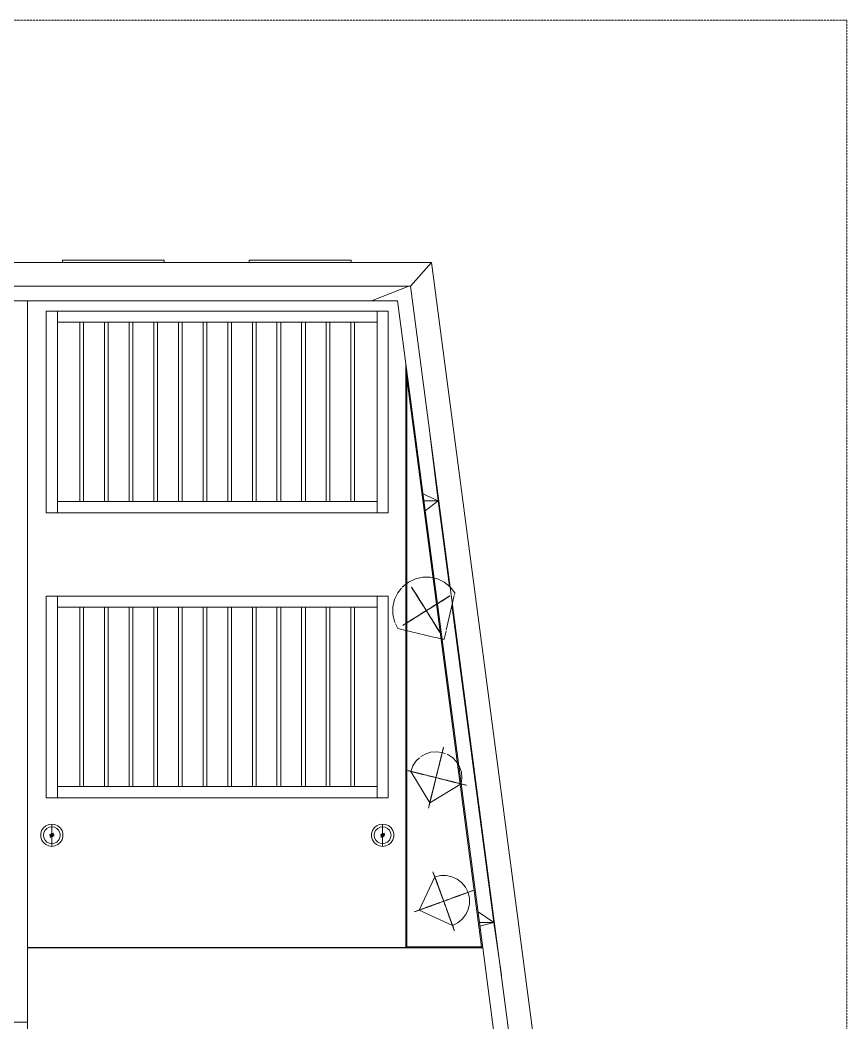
# Model space of a CAD drawing. Header units: inches. Extents: x -578 to 1873, y 397 to 1812.
# Drawn here: x 1431 to 1873, y 1276 to 1812 of the extents above; entities that cross this region are included whole.
import ezdxf

# ---------------------------------------------------------------- set-up
doc = ezdxf.new("R2010")
doc.units = ezdxf.units.IN
doc.header["$MEASUREMENT"] = 0
doc.linetypes.add('IMPORT-Dash 1_16_', pattern=[0.125, 0.0625, -0.0625])
for name, color, linetype, lineweight in [('A-FLOR', 192, 'Continuous', 13), ('A-GENM', 13, 'Continuous', 9), ('A-ROOF', 132, 'Continuous', 13), ('A-WALL', 113, 'Continuous', 13), ('E-LITE-EQPM', 33, 'Continuous', 9), ('G-ANNO-SYMB', 111, 'IMPORT-Dash 1_16_', 20), ('I-FURN', 30, 'Continuous', 9), ('L-PLNT', 71, 'Continuous', 9)]:
    doc.layers.add(name, color=color, linetype=linetype, lineweight=lineweight)

# ---------------------------------------------------------------- blocks, each defined once
blk = doc.blocks.new('3D Cad File Example_dwg_Pergola Modern - Pergola-1094976-_3D_-2974-Level 1')
at = {"layer": 'I-FURN'}
for p, q in [((-91.5, 54), (-85.5, 54)), ((-91.5, 54), (-91.5, -54)), ((85.5, 54), (-85.5, 54)), ((-85.5, 54), (-85.5, -54)), ((-85.5, 54), (-85.5, 48)), ((91.5, 54), (85.5, 54)), ((85.5, 54), (85.5, -54)), ((85.5, 54), (85.5, 48)), ((91.5, 54), (91.5, -54)), ((85.5, 48), (-85.5, 48)), ((-73.5, 48), (-71.5, 48)), ((-73.5, 48), (-73.5, -48)), ((-71.5, 48), (-71.5, -48)), ((-60.32, 48), (-58.32, 48)), ((-60.32, 48), (-60.32, -48)), ((-58.32, 48), (-58.32, -48)), ((-47.14, 48), (-45.14, 48)), ((-47.14, 48), (-47.14, -48)), ((-45.14, 48), (-45.14, -48)), ((-33.95, 48), (-31.95, 48)), ((-33.95, 48), (-33.95, -48)), ((-31.95, 48), (-31.95, -48)), ((-20.77, 48), (-18.77, 48)), ((-20.77, 48), (-20.77, -48)), ((-18.77, 48), (-18.77, -48)), ((-7.59, 48), (-5.59, 48)), ((-7.59, 48), (-7.59, -48)), ((-5.59, 48), (-5.59, -48)), ((5.59, 48), (7.59, 48)), ((5.59, 48), (5.59, -48)), ((7.59, 48), (7.59, -48)), ((18.77, 48), (20.77, 48)), ((18.77, 48), (18.77, -48)), ((20.77, 48), (20.77, -48)), ((31.95, 48), (33.95, 48)), ((31.95, 48), (31.95, -48)), ((33.95, 48), (33.95, -48)), ((45.14, 48), (47.14, 48)), ((45.14, 48), (45.14, -48)), ((47.14, 48), (47.14, -48)), ((60.32, 48), (58.32, 48)), ((58.32, 48), (58.32, -48)), ((60.32, 48), (60.32, -48)), ((73.5, 48), (71.5, 48)), ((71.5, 48), (71.5, -48)), ((73.5, 48), (73.5, -48)), ((-85.5, -54), (-85.5, -48)), ((85.5, -48), (-85.5, -48)), ((-73.5, -48), (-71.5, -48)), ((-60.32, -48), (-58.32, -48)), ((-47.14, -48), (-45.14, -48)), ((-33.95, -48), (-31.95, -48)), ((-20.77, -48), (-18.77, -48)), ((-7.59, -48), (-5.59, -48)), ((5.59, -48), (7.59, -48)), ((18.77, -48), (20.77, -48)), ((31.95, -48), (33.95, -48)), ((45.14, -48), (47.14, -48)), ((58.32, -48), (60.32, -48)), ((71.5, -48), (73.5, -48)), ((85.5, -54), (85.5, -48)), ((-91.5, -54), (-85.5, -54)), ((85.5, -54), (-85.5, -54)), ((91.5, -54), (85.5, -54))]:
    blk.add_line(p, q, dxfattribs=at)
blk = doc.blocks.new('3D Cad File Example_dwg_Trim-Window-Exterior-Flat - Picture Frame-2203952-_3D_-3527-Level 1')
at = {"layer": 'A-GENM'}
for p, q in [((-721.75, 514.25), (-776.25, 514.25)), ((-776.25, 514.25), (-776.25, 513)), ((-721.75, 514.25), (-721.75, 513))]:
    blk.add_line(p, q, dxfattribs=at)
blk = doc.blocks.new('3D Cad File Example_dwg_RPC Shrub - Lupin 3_-10_-1394599-_3D_-2993-Level 1')
at = {"layer": 'L-PLNT'}
for p, q in [((0, 16.02), (0, 16.76)), ((0, 16.76), (0, 8.9)), ((0, 13.86), (-13.86, 0)), ((0, 7.27), (0, 16.02)), ((0, 14.98), (0, 15.42)), ((0, 15.42), (0, 15.14)), ((0, 15.14), (0, 10.95)), ((0, 14.98), (0, 9.94)), ((0, 14.09), (0, 14.83)), ((0, 14.83), (0, 8.16)), ((0, 9.19), (0, 14.09)), ((13.86, 0), (0, 13.86)), ((0, 8.14), (0, 10.95)), ((0, 9.87), (0, 10.08)), ((0, 10.08), (0, 8.9)), ((0, 8.16), (0, 9.94)), ((0, 9.52), (0, 9.9)), ((0, 9.9), (0, -10.1)), ((0, 9.87), (0, 9.48)), ((0, 7.12), (0, 9.64)), ((0, 9.59), (0, 9.64)), ((0, 9.59), (0, 9.51)), ((0, 9.52), (0, 9.19)), ((0, 9.51), (0, 9.39)), ((0, 9.48), (0, 6.82)), ((0, 9.39), (0, 9.26)), ((0, 9.26), (0, 9.12)), ((0, 9.19), (0, 8.88)), ((0, 8.9), (0, 9.19)), ((0, 8.34), (0, 9.14)), ((0, 9.14), (0, 7.56)), ((0, 9.12), (0, 9)), ((0, 8.9), (0, 9)), ((0, 8.88), (0, 8.58)), ((0, 8.58), (0, 8.27)), ((0, 7.8), (0, 8.34)), ((0, 6.82), (0, 8.3)), ((0, 8.2), (0, 8.3)), ((0, 8.27), (0, 7.94)), ((0, 8.2), (0, 8.08)), ((0, 7.56), (0, 8.14)), ((0, 8.08), (0, 7.95)), ((0, 7.95), (0, 7.81)), ((0, 7.94), (0, 7.56)), ((0, 7.81), (0, 7.7)), ((0, 7.48), (0, 7.8)), ((0, 7.61), (0, 7.7)), ((0, 7.56), (0, 7.61)), ((0, 7.41), (0, 7.56)), ((0, 7.43), (0, 7.56)), ((0, 7.48), (0, 7.41)), ((0, 7.43), (0, 7.32)), ((0, 6.38), (0, 7.42)), ((0, 7.41), (0, 7.42)), ((0, 6.82), (0, 7.41)), ((0, 7.32), (0, 7.24)), ((0, 7.27), (0, 7.12)), ((0, 7.24), (0, 7.17)), ((0, 7.17), (0, 7.11)), ((0, 7.11), (0, 7.05)), ((0, 7.05), (0, 6.97)), ((0, 6.97), (0, 6.38)), ((0, 6.82), (0, 5.93)), ((0, 3.56), (0, 5.93)), ((-13.86, 0), (-13.49, -3.17)), ((0, 5.19), (0, 5.34)), ((0, 4.3), (0, 5.34)), ((0, 5.19), (0, 4.3)), ((0, 4.3), (0, 3.56)), ((0, 4.3), (0, 3.71)), ((0, 3.11), (0, 3.71)), ((0, 2.04), (0, 3.39)), ((0, 3.39), (0, 3.2)), ((0, 3.2), (0, 2.37)), ((0, 2.22), (0, 3.11)), ((0, 2.37), (0, 2.22)), ((0, 2.04), (0, 2.22)), ((0, 2.22), (0, 0.84)), ((0, 1.04), (0, 1.48)), ((0, 1.48), (0, 0.12)), ((0, 1.04), (0, -1.33)), ((0, 0.84), (0, 0.21)), ((0, 0.12), (0, 0.21)), ((13.86, 0), (13.49, -3.17)), ((-16, 0), (-16.76, 0)), ((-16.76, 0), (-16.61, 0)), ((-8.9, 0), (-16.61, 0)), ((-16.45, 0), (-16.46, 0)), ((-16.46, 0), (-14.6, 0)), ((-16.45, 0), (-14.43, 0)), ((-16, 0), (-13.82, 0)), ((-14.6, 0), (-10.56, 0)), ((-8.01, 0), (-14.43, 0)), ((-10.38, 0), (-13.94, 0)), ((-13.94, 0), (-13.74, 0)), ((-13.74, 0), (-13.82, 0)), ((-13.79, 0), (-13.05, 0)), ((-13.79, 0), (-8.45, 0)), ((-13.49, -3.17), (-12.45, -6.09)), ((-13.05, 0), (-7.12, 0)), ((-8.75, 0), (-11.27, 0)), ((-11.27, 0), (-10.38, 0)), ((-7.86, 0), (-10.56, 0)), ((9.9, 0), (-10.1, 0)), ((-10.1, 0), (-8.33, 0)), ((-7.86, 0), (-9.79, 0)), ((-9.79, 0), (-9.7, 0)), ((-9.7, 0), (-9.54, 0)), ((-9.54, 0), (-9.33, 0)), ((-9.33, 0), (-9.09, 0)), ((-8.9, 0), (-9.19, 0)), ((-9.19, 0), (-8.01, 0)), ((-9.09, 0), (-8.85, 0)), ((-8.85, 0), (-8.63, 0)), ((-8.75, 0), (-8.36, 0)), ((-8.45, 0), (-8.63, 0)), ((-8.33, 0), (-8.36, 0)), ((-8.11, 0), (-8.16, 0)), ((-8.16, 0), (-5.91, 0)), ((-8.02, 0), (-8.11, 0)), ((-7.64, 0), (-8.02, 0)), ((-7.52, 0), (-7.64, 0)), ((-7.52, 0), (-7.41, 0)), ((-7.41, 0), (-4.6, 0)), ((-7.12, 0), (-6.97, 0)), ((-6.97, 0), (-6.11, 0)), ((-5.91, 0), (-6.11, 0)), ((-4.3, 0), (-5.04, 0)), ((-4.6, 0), (-5.04, 0)), ((-2.67, 0), (-4.3, 0)), ((-2.65, 0), (-3.78, 0)), ((-3.78, 0), (-3.74, 0)), ((-3.74, 0), (-3.14, 0)), ((-2.08, 0), (-3.14, 0)), ((-2.67, 0), (-2.37, 0)), ((-1.78, 0), (-2.65, 0)), ((-1.48, 0), (-2.37, 0)), ((-2.08, 0), (-1.78, 0)), ((-1.33, 0), (-1.48, 0)), ((1.04, 0), (-1.33, 0)), ((0, -1.33), (0, -1.48)), ((0, -1.48), (0, -2.37)), ((0, -2.08), (0, -1.78)), ((0, -1.78), (0, -2.65)), ((0, -2.08), (0, -3.14)), ((0, -2.67), (0, -2.37)), ((0, -2.65), (0, -3.78)), ((0, -2.67), (0, -4.3)), ((0, -3.74), (0, -3.14)), ((0, -3.78), (0, -3.74)), ((0, -4.3), (0, -5.04)), ((0, -7.41), (0, -4.6)), ((0, -4.6), (0, -5.04)), ((1.48, 0), (0.12, 0)), ((0.12, 0), (0.21, 0)), ((0.84, 0), (0.21, 0)), ((2.22, 0), (0.84, 0)), ((1.04, 0), (1.48, 0)), ((2.04, 0), (2.22, 0)), ((2.04, 0), (3.39, 0)), ((2.22, 0), (3.11, 0)), ((2.37, 0), (2.22, 0)), ((3.2, 0), (2.37, 0)), ((3.11, 0), (3.71, 0)), ((3.39, 0), (3.2, 0)), ((4.3, 0), (3.56, 0)), ((3.56, 0), (5.93, 0)), ((4.3, 0), (3.71, 0)), ((5.19, 0), (4.3, 0)), ((4.3, 0), (5.34, 0)), ((5.19, 0), (5.34, 0)), ((6.82, 0), (5.93, 0)), ((6.97, 0), (6.38, 0)), ((6.38, 0), (7.42, 0)), ((6.82, 0), (7.41, 0)), ((9.48, 0), (6.82, 0)), ((6.82, 0), (8.3, 0)), ((7.05, 0), (6.97, 0)), ((7.11, 0), (7.05, 0)), ((7.17, 0), (7.11, 0)), ((7.27, 0), (7.12, 0)), ((7.12, 0), (9.64, 0)), ((7.24, 0), (7.17, 0)), ((7.32, 0), (7.24, 0)), ((7.27, 0), (16.02, 0)), ((7.43, 0), (7.32, 0)), ((7.48, 0), (7.41, 0)), ((7.41, 0), (7.56, 0)), ((7.41, 0), (7.42, 0)), ((7.43, 0), (7.56, 0)), ((7.48, 0), (7.8, 0)), ((7.94, 0), (7.56, 0)), ((7.56, 0), (8.14, 0)), ((9.14, 0), (7.56, 0)), ((7.56, 0), (7.61, 0)), ((7.61, 0), (7.7, 0)), ((7.81, 0), (7.7, 0)), ((7.8, 0), (8.34, 0)), ((7.95, 0), (7.81, 0)), ((8.27, 0), (7.94, 0)), ((8.08, 0), (7.95, 0)), ((8.2, 0), (8.08, 0)), ((8.14, 0), (10.95, 0)), ((14.83, 0), (8.16, 0)), ((8.16, 0), (9.94, 0)), ((8.2, 0), (8.3, 0)), ((8.58, 0), (8.27, 0)), ((8.34, 0), (9.14, 0)), ((8.88, 0), (8.58, 0)), ((9.19, 0), (8.88, 0)), ((10.08, 0), (8.9, 0)), ((8.9, 0), (9, 0)), ((16.76, 0), (8.9, 0)), ((8.9, 0), (9.19, 0)), ((9.12, 0), (9, 0)), ((9.26, 0), (9.12, 0)), ((9.52, 0), (9.19, 0)), ((9.19, 0), (14.09, 0)), ((9.39, 0), (9.26, 0)), ((9.51, 0), (9.39, 0)), ((9.87, 0), (9.48, 0)), ((9.59, 0), (9.51, 0)), ((9.52, 0), (9.9, 0)), ((9.59, 0), (9.64, 0)), ((9.87, 0), (10.08, 0)), ((14.98, 0), (9.94, 0)), ((15.14, 0), (10.95, 0)), ((13.49, -3.17), (12.45, -6.09)), ((14.09, 0), (14.83, 0)), ((14.98, 0), (15.42, 0)), ((15.42, 0), (15.14, 0)), ((16.02, 0), (16.76, 0)), ((-12.45, -6.09), (-10.81, -8.66)), ((-10.81, -8.66), (-8.66, -10.81)), ((0, -8.16), (0, -5.91)), ((0, -5.91), (0, -6.11)), ((0, -6.97), (0, -6.11)), ((0, -7.12), (0, -6.97)), ((0, -13.05), (0, -7.12)), ((0, -7.52), (0, -7.41)), ((0, -7.52), (0, -7.64)), ((0, -7.64), (0, -8.02)), ((0, -7.86), (0, -9.79)), ((0, -7.86), (0, -10.56)), ((0, -9.19), (0, -8.01)), ((0, -8.01), (0, -14.43)), ((0, -8.02), (0, -8.11)), ((0, -8.11), (0, -8.16)), ((0, -10.1), (0, -8.33)), ((0, -8.33), (0, -8.36)), ((0, -8.75), (0, -8.36)), ((0, -13.79), (0, -8.45)), ((0, -8.45), (0, -8.63)), ((0, -8.85), (0, -8.63)), ((0, -8.75), (0, -11.27)), ((0, -9.09), (0, -8.85)), ((0, -8.9), (0, -9.19)), ((0, -8.9), (0, -16.61)), ((0, -9.33), (0, -9.09)), ((0, -9.54), (0, -9.33)), ((0, -9.7), (0, -9.54)), ((0, -9.79), (0, -9.7)), ((0, -11.27), (0, -10.38)), ((0, -10.38), (0, -13.94)), ((0, -14.6), (0, -10.56)), ((10.81, -8.66), (8.66, -10.81)), ((12.45, -6.09), (10.81, -8.66)), ((-8.66, -10.81), (-6.09, -12.45)), ((-6.09, -12.45), (-3.17, -13.49)), ((-3.17, -13.49), (0, -13.86)), ((0, -13.79), (0, -13.05)), ((0, -13.86), (3.17, -13.49)), ((0, -13.94), (0, -13.74)), ((0, -13.74), (0, -13.82)), ((0, -16), (0, -13.82)), ((0, -16.45), (0, -14.43)), ((0, -16.46), (0, -14.6)), ((0, -16), (0, -16.76)), ((3.17, -13.49), (6.09, -12.45)), ((8.66, -10.81), (6.09, -12.45)), ((0, -16.45), (0, -16.46)), ((0, -16.76), (0, -16.61))]:
    blk.add_line(p, q, dxfattribs=at)
blk = doc.blocks.new('3D Cad File Example_dwg_RPC Shrub - Lupin 3_-10_-1394599-_3D_-V97-Level 1')
at = {"layer": 'L-PLNT'}
for p, q in [((0, 16.02), (0, 16.76)), ((0, 16.76), (0, 8.9)), ((0, 13.86), (-13.86, 0)), ((0, 7.27), (0, 16.02)), ((0, 14.98), (0, 15.42)), ((0, 15.42), (0, 15.14)), ((0, 15.14), (0, 10.95)), ((0, 14.98), (0, 9.94)), ((0, 14.09), (0, 14.83)), ((0, 14.83), (0, 8.16)), ((0, 9.19), (0, 14.09)), ((13.86, 0), (0, 13.86)), ((0, 8.14), (0, 10.95)), ((0, 9.87), (0, 10.08)), ((0, 10.08), (0, 8.9)), ((0, 8.16), (0, 9.94)), ((0, 9.52), (0, 9.9)), ((0, 9.9), (0, -10.1)), ((0, 9.87), (0, 9.48)), ((0, 7.12), (0, 9.64)), ((0, 9.59), (0, 9.64)), ((0, 9.59), (0, 9.51)), ((0, 9.52), (0, 9.19)), ((0, 9.51), (0, 9.39)), ((0, 9.48), (0, 6.82)), ((0, 9.39), (0, 9.26)), ((0, 9.26), (0, 9.12)), ((0, 9.19), (0, 8.88)), ((0, 8.9), (0, 9.19)), ((0, 8.34), (0, 9.14)), ((0, 9.14), (0, 7.56)), ((0, 9.12), (0, 9)), ((0, 8.9), (0, 9)), ((0, 8.88), (0, 8.58)), ((0, 8.58), (0, 8.27)), ((0, 7.8), (0, 8.34)), ((0, 6.82), (0, 8.3)), ((0, 8.2), (0, 8.3)), ((0, 8.27), (0, 7.94)), ((0, 8.2), (0, 8.08)), ((0, 7.56), (0, 8.14)), ((0, 8.08), (0, 7.95)), ((0, 7.95), (0, 7.81)), ((0, 7.94), (0, 7.56)), ((0, 7.81), (0, 7.7)), ((0, 7.48), (0, 7.8)), ((0, 7.61), (0, 7.7)), ((0, 7.56), (0, 7.61)), ((0, 7.41), (0, 7.56)), ((0, 7.43), (0, 7.56)), ((0, 7.48), (0, 7.41)), ((0, 7.43), (0, 7.32)), ((0, 6.38), (0, 7.42)), ((0, 7.41), (0, 7.42)), ((0, 6.82), (0, 7.41)), ((0, 7.32), (0, 7.24)), ((0, 7.27), (0, 7.12)), ((0, 7.24), (0, 7.17)), ((0, 7.17), (0, 7.11)), ((0, 7.11), (0, 7.05)), ((0, 7.05), (0, 6.97)), ((0, 6.97), (0, 6.38)), ((0, 6.82), (0, 5.93)), ((0, 3.56), (0, 5.93)), ((-13.86, 0), (-13.49, -3.17)), ((0, 5.19), (0, 5.34)), ((0, 4.3), (0, 5.34)), ((0, 5.19), (0, 4.3)), ((0, 4.3), (0, 3.56)), ((0, 4.3), (0, 3.71)), ((0, 3.11), (0, 3.71)), ((0, 2.04), (0, 3.39)), ((0, 3.39), (0, 3.2)), ((0, 3.2), (0, 2.37)), ((0, 2.22), (0, 3.11)), ((0, 2.37), (0, 2.22)), ((0, 2.04), (0, 2.22)), ((0, 2.22), (0, 0.84)), ((0, 1.04), (0, 1.48)), ((0, 1.48), (0, 0.12)), ((0, 1.04), (0, -1.33)), ((0, 0.84), (0, 0.21)), ((0, 0.12), (0, 0.21)), ((13.86, 0), (13.49, -3.17)), ((-16, 0), (-16.76, 0)), ((-16.76, 0), (-16.61, 0)), ((-8.9, 0), (-16.61, 0)), ((-16.45, 0), (-16.46, 0)), ((-16.46, 0), (-14.6, 0)), ((-16.45, 0), (-14.43, 0)), ((-16, 0), (-13.82, 0)), ((-14.6, 0), (-10.56, 0)), ((-8.01, 0), (-14.43, 0)), ((-10.38, 0), (-13.94, 0)), ((-13.94, 0), (-13.74, 0)), ((-13.74, 0), (-13.82, 0)), ((-13.79, 0), (-13.05, 0)), ((-13.79, 0), (-8.45, 0)), ((-13.49, -3.17), (-12.45, -6.09)), ((-13.05, 0), (-7.12, 0)), ((-8.75, 0), (-11.27, 0)), ((-11.27, 0), (-10.38, 0)), ((-7.86, 0), (-10.56, 0)), ((9.9, 0), (-10.1, 0)), ((-10.1, 0), (-8.33, 0)), ((-7.86, 0), (-9.79, 0)), ((-9.79, 0), (-9.7, 0)), ((-9.7, 0), (-9.54, 0)), ((-9.54, 0), (-9.33, 0)), ((-9.33, 0), (-9.09, 0)), ((-8.9, 0), (-9.19, 0)), ((-9.19, 0), (-8.01, 0)), ((-9.09, 0), (-8.85, 0)), ((-8.85, 0), (-8.63, 0)), ((-8.75, 0), (-8.36, 0)), ((-8.45, 0), (-8.63, 0)), ((-8.33, 0), (-8.36, 0)), ((-8.11, 0), (-8.16, 0)), ((-8.16, 0), (-5.91, 0)), ((-8.02, 0), (-8.11, 0)), ((-7.64, 0), (-8.02, 0)), ((-7.52, 0), (-7.64, 0)), ((-7.52, 0), (-7.41, 0)), ((-7.41, 0), (-4.6, 0)), ((-7.12, 0), (-6.97, 0)), ((-6.97, 0), (-6.11, 0)), ((-5.91, 0), (-6.11, 0)), ((-4.3, 0), (-5.04, 0)), ((-4.6, 0), (-5.04, 0)), ((-2.67, 0), (-4.3, 0)), ((-2.65, 0), (-3.78, 0)), ((-3.78, 0), (-3.74, 0)), ((-3.74, 0), (-3.14, 0)), ((-2.08, 0), (-3.14, 0)), ((-2.67, 0), (-2.37, 0)), ((-1.78, 0), (-2.65, 0)), ((-1.48, 0), (-2.37, 0)), ((-2.08, 0), (-1.78, 0)), ((-1.33, 0), (-1.48, 0)), ((1.04, 0), (-1.33, 0)), ((0, -1.33), (0, -1.48)), ((0, -1.48), (0, -2.37)), ((0, -2.08), (0, -1.78)), ((0, -1.78), (0, -2.65)), ((0, -2.08), (0, -3.14)), ((0, -2.67), (0, -2.37)), ((0, -2.65), (0, -3.78)), ((0, -2.67), (0, -4.3)), ((0, -3.74), (0, -3.14)), ((0, -3.78), (0, -3.74)), ((0, -4.3), (0, -5.04)), ((0, -7.41), (0, -4.6)), ((0, -4.6), (0, -5.04)), ((1.48, 0), (0.12, 0)), ((0.12, 0), (0.21, 0)), ((0.84, 0), (0.21, 0)), ((2.22, 0), (0.84, 0)), ((1.04, 0), (1.48, 0)), ((2.04, 0), (2.22, 0)), ((2.04, 0), (3.39, 0)), ((2.22, 0), (3.11, 0)), ((2.37, 0), (2.22, 0)), ((3.2, 0), (2.37, 0)), ((3.11, 0), (3.71, 0)), ((3.39, 0), (3.2, 0)), ((4.3, 0), (3.56, 0)), ((3.56, 0), (5.93, 0)), ((4.3, 0), (3.71, 0)), ((5.19, 0), (4.3, 0)), ((4.3, 0), (5.34, 0)), ((5.19, 0), (5.34, 0)), ((6.82, 0), (5.93, 0)), ((6.97, 0), (6.38, 0)), ((6.38, 0), (7.42, 0)), ((6.82, 0), (7.41, 0)), ((9.48, 0), (6.82, 0)), ((6.82, 0), (8.3, 0)), ((7.05, 0), (6.97, 0)), ((7.11, 0), (7.05, 0)), ((7.17, 0), (7.11, 0)), ((7.27, 0), (7.12, 0)), ((7.12, 0), (9.64, 0)), ((7.24, 0), (7.17, 0)), ((7.32, 0), (7.24, 0)), ((7.27, 0), (16.02, 0)), ((7.43, 0), (7.32, 0)), ((7.48, 0), (7.41, 0)), ((7.41, 0), (7.56, 0)), ((7.41, 0), (7.42, 0)), ((7.43, 0), (7.56, 0)), ((7.48, 0), (7.8, 0)), ((7.94, 0), (7.56, 0)), ((7.56, 0), (8.14, 0)), ((9.14, 0), (7.56, 0)), ((7.56, 0), (7.61, 0)), ((7.61, 0), (7.7, 0)), ((7.81, 0), (7.7, 0)), ((7.8, 0), (8.34, 0)), ((7.95, 0), (7.81, 0)), ((8.27, 0), (7.94, 0)), ((8.08, 0), (7.95, 0)), ((8.2, 0), (8.08, 0)), ((8.14, 0), (10.95, 0)), ((14.83, 0), (8.16, 0)), ((8.16, 0), (9.94, 0)), ((8.2, 0), (8.3, 0)), ((8.58, 0), (8.27, 0)), ((8.34, 0), (9.14, 0)), ((8.88, 0), (8.58, 0)), ((9.19, 0), (8.88, 0)), ((10.08, 0), (8.9, 0)), ((8.9, 0), (9, 0)), ((16.76, 0), (8.9, 0)), ((8.9, 0), (9.19, 0)), ((9.12, 0), (9, 0)), ((9.26, 0), (9.12, 0)), ((9.52, 0), (9.19, 0)), ((9.19, 0), (14.09, 0)), ((9.39, 0), (9.26, 0)), ((9.51, 0), (9.39, 0)), ((9.87, 0), (9.48, 0)), ((9.59, 0), (9.51, 0)), ((9.52, 0), (9.9, 0)), ((9.59, 0), (9.64, 0)), ((9.87, 0), (10.08, 0)), ((14.98, 0), (9.94, 0)), ((15.14, 0), (10.95, 0)), ((13.49, -3.17), (12.45, -6.09)), ((14.09, 0), (14.83, 0)), ((14.98, 0), (15.42, 0)), ((15.42, 0), (15.14, 0)), ((16.02, 0), (16.76, 0)), ((-12.45, -6.09), (-10.81, -8.66)), ((-10.81, -8.66), (-8.66, -10.81)), ((0, -8.16), (0, -5.91)), ((0, -5.91), (0, -6.11)), ((0, -6.97), (0, -6.11)), ((0, -7.12), (0, -6.97)), ((0, -13.05), (0, -7.12)), ((0, -7.52), (0, -7.41)), ((0, -7.52), (0, -7.64)), ((0, -7.64), (0, -8.02)), ((0, -7.86), (0, -9.79)), ((0, -7.86), (0, -10.56)), ((0, -9.19), (0, -8.01)), ((0, -8.01), (0, -14.43)), ((0, -8.02), (0, -8.11)), ((0, -8.11), (0, -8.16)), ((0, -10.1), (0, -8.33)), ((0, -8.33), (0, -8.36)), ((0, -8.75), (0, -8.36)), ((0, -13.79), (0, -8.45)), ((0, -8.45), (0, -8.63)), ((0, -8.85), (0, -8.63)), ((0, -8.75), (0, -11.27)), ((0, -9.09), (0, -8.85)), ((0, -8.9), (0, -9.19)), ((0, -8.9), (0, -16.61)), ((0, -9.33), (0, -9.09)), ((0, -9.54), (0, -9.33)), ((0, -9.7), (0, -9.54)), ((0, -9.79), (0, -9.7)), ((0, -11.27), (0, -10.38)), ((0, -10.38), (0, -13.94)), ((0, -14.6), (0, -10.56)), ((10.72, -8.75), (8.66, -10.81)), ((12.45, -6.09), (11.15, -8.13)), ((-8.66, -10.81), (-6.09, -12.45)), ((-6.09, -12.45), (-3.17, -13.49)), ((-3.17, -13.49), (-2.68, -13.55)), ((-1.8, -13.65), (0, -13.86)), ((0, -13.79), (0, -13.05)), ((0, -13.86), (3.17, -13.49)), ((0, -13.94), (0, -13.74)), ((0, -13.74), (0, -13.82)), ((0, -16), (0, -13.82)), ((0, -16.45), (0, -14.43)), ((0, -16.46), (0, -14.6)), ((0, -16), (0, -16.76)), ((3.17, -13.49), (6.09, -12.45)), ((8.66, -10.81), (6.09, -12.45)), ((0, -16.45), (0, -16.46)), ((0, -16.76), (0, -16.61))]:
    blk.add_line(p, q, dxfattribs=at)
blk = doc.blocks.new('3D Cad File Example_dwg_RPC Shrub - Switchgrass 4_-6_-1394617-_3D_-V41-Level 1')
at = {"layer": 'L-PLNT'}
for p, q in [((0, 18.01), (-3.16, 14.85)), ((0.55, 17.55), (0, 18.01)), ((0.55, 17.55), (1.36, 16.83)), ((1.36, 16.83), (2.67, 15.57)), ((-3.52, 14.49), (-17, 1.01)), ((0, 14.62), (0, 14.84)), ((0, 14.84), (0, 14.42)), ((0, 14.62), (0, 13.99)), ((0, 14.42), (0, 13.91)), ((0, 14.1), (0, 14.11)), ((0, 14.11), (0, 12.89)), ((0, 14.05), (0, 14.1)), ((0, 13.99), (0, 14.05)), ((0, 13.99), (0, 12.15)), ((0, 13.91), (0, 13.99)), ((0, 13.91), (0, 12.05)), ((0, 13.83), (0, 13.91)), ((0, 13.75), (0, 13.83)), ((0, 13.75), (0, 13.68)), ((0, 11.94), (0, 13.68)), ((0, 13.24), (0, 13.39)), ((0, 13.39), (0, 11.07)), ((0, 13.24), (0, 13)), ((0, 13), (0, 12.68)), ((0, 11.08), (0, 12.96)), ((0, 12.96), (0, 9.77)), ((0, 12.89), (0, 11.81)), ((0, 11.68), (0, 12.88)), ((0, 12.88), (0, 12.87)), ((0, 12.54), (0, 12.87)), ((0, 12.68), (0, 12.29)), ((0, 11.08), (0, 12.67)), ((0, 11.94), (0, 12.67)), ((0, 12.54), (0, 12.52)), ((0, 12.52), (0, 12)), ((0, 12.29), (0, 11.81)), ((0, 12.15), (0, 11.26)), ((0, 12.05), (0, 11.4)), ((0, 12), (0, 11.53)), ((0, 7.46), (0, 11.94)), ((0, 11.94), (0, 11.91)), ((0, 11.91), (0, 11.87)), ((0, 11.87), (0, 11.82)), ((0, 11.82), (0, 11.77)), ((0, 11.81), (0, 11.26)), ((0, 11.81), (0, 10.79)), ((0, 11.77), (0, 11.72)), ((0, 11.72), (0, 11.68)), ((0, 11.68), (0, 11.65)), ((0, 11.68), (0, 10.59)), ((0, 11.65), (0, 11.25)), ((0, 11.53), (0, 10.62)), ((0, 11.4), (0, 10.79)), ((0, 11.11), (0, 11.36)), ((0, 11.36), (0, 11.33)), ((0, 11.36), (0, 11.22)), ((0, 11.36), (0, 10.98)), ((0, 11.33), (0, 10.98)), ((0, 11.26), (0, 10.64)), ((0, 11.26), (0, 10.6)), ((0, 11.25), (0, 10.2)), ((0, 11.22), (0, 10.28)), ((0, 11.11), (0, 9.83)), ((0, 11.07), (0, 9.34)), ((0, 10.98), (0, 9.17)), ((0, 10.98), (0, 10.93)), ((0, 10.93), (0, 8.76)), ((0, 10.64), (0, 10.79)), ((0, 10.79), (0, 9.79)), ((2.67, 15.57), (4.74, 13.53)), ((4.74, 13.53), (7.82, 10.43)), ((0, 10.42), (0, 10.68)), ((0, 10.68), (0, 10.32)), ((0, 10.62), (0, 10.12)), ((0, 10.6), (0, 10.35)), ((0, 10.59), (0, 9.56)), ((0, 10.25), (0, 10.58)), ((0, 10.58), (0, 10.49)), ((0, 10.49), (0, 10.28)), ((0, 10.42), (0, 9.37)), ((0, 10.35), (0, 10.06)), ((0, 10.32), (0, 10.14)), ((0, 10.28), (0, 8.63)), ((0, 10.28), (0, 7.01)), ((0, 10.25), (0, 8.38)), ((0, 10.2), (0, 9.06)), ((0, 10.14), (0, 9.86)), ((0, 10.12), (0, 9.56)), ((0, 10.06), (0, 9.07)), ((0, 9.86), (0, 9.52)), ((0, 9.77), (0, 9.83)), ((0, 9.79), (0, 7.53)), ((0, 8.9), (0, 9.63)), ((0, 9.63), (0, 7.81)), ((0, 8.9), (0, 9.56)), ((0, 9.56), (0, 8.57)), ((0, 9.52), (0, 9.16)), ((0, 9.37), (0, 9.34)), ((0, 9.17), (0, 8.67)), ((0, 9.16), (0, 8.82)), ((0, 9.07), (0, 7.97)), ((0, 9.06), (0, 8.57)), ((0, 8.18), (0, 9.05)), ((0, 9.04), (0, 9.05)), ((0, 9.01), (0, 9.04)), ((0, 8.96), (0, 9.01)), ((0, 8.91), (0, 8.96)), ((0, 8.86), (0, 8.91)), ((0, 8.8), (0, 8.86)), ((0, 8.82), (0, 8.55)), ((0, 8.8), (0, 8.76)), ((0, 7.46), (0, 8.76)), ((0, 8.76), (0, 7.89)), ((0, 8.67), (0, 8.37)), ((0, 8.63), (0, 7.97)), ((0, 8.57), (0, 8.18)), ((0, 8.57), (0, 7.57)), ((0, 8.55), (0, 8.37)), ((0, 8.38), (0, 7.54)), ((0, 8.37), (0, 8.37)), ((0, 7.97), (0, 7.46)), ((0, 7.97), (0, 6.85)), ((0, 7.89), (0, 5.43)), ((0, 7.81), (0, 7.23)), ((0, 7.57), (0, 6.54)), ((0, 7.54), (0, 7.23)), ((0, 7.53), (0, 6.15)), ((0, 7.14), (0, 7.46)), ((0, 7.14), (0, 7.02)), ((0, 7.02), (0, 6.44)), ((0, 7.01), (0, 5.52)), ((0, 6.85), (0, 5.8)), ((0, 6.54), (0, 5.43)), ((0, 6.44), (0, 6.15)), ((0, 5.8), (0, 4.94)), ((0, 3.69), (0, 5.57)), ((0, 5.57), (0, 5.51)), ((0, 5.52), (0, 4.52)), ((0, 5.51), (0, 4.74)), ((7.82, 10.43), (12.16, 6)), ((12.16, 6), (18.01, 0)), ((-17.36, 0.65), (-18.01, 0)), ((-14.4, 0), (-14.84, 0)), ((-14.84, 0), (-14.46, 0)), ((-14.46, 0), (-13.45, 0)), ((-14.4, 0), (-13.83, 0)), ((-10.27, 0), (-14.29, 0)), ((-14.29, 0), (-13.94, 0)), ((-13.94, 0), (-13.61, 0)), ((-13.83, 0), (-13.38, 0)), ((-13.61, 0), (-13.3, 0)), ((-13.45, 0), (-12.04, 0)), ((-13.38, 0), (-12.84, 0)), ((-13.3, 0), (-12.98, 0)), ((-12.98, 0), (-11.83, 0)), ((-12.67, 0), (-12.96, 0)), ((-12.96, 0), (-12.8, 0)), ((-12.84, 0), (-12.25, 0)), ((-12.8, 0), (-12.37, 0)), ((-12.67, 0), (-10.5, 0)), ((-12.37, 0), (-11.73, 0)), ((-12.25, 0), (-11.6, 0)), ((-12.04, 0), (-10.42, 0)), ((-11.83, 0), (-11.54, 0)), ((-11.65, 0), (-11.8, 0)), ((-11.8, 0), (-10.93, 0)), ((-11.73, 0), (-10.95, 0)), ((-11.65, 0), (-9.05, 0)), ((-10.35, 0), (-11.63, 0)), ((-11.63, 0), (-11.52, 0)), ((-10.93, 0), (-11.6, 0)), ((-11.54, 0), (-10.98, 0)), ((-11.52, 0), (-11.21, 0)), ((-11.21, 0), (-10.76, 0)), ((-10.98, 0), (-10.48, 0)), ((-10.95, 0), (-10.08, 0)), ((-10.76, 0), (-10.2, 0)), ((-10.5, 0), (-7.46, 0)), ((-10.48, 0), (-8.32, 0)), ((-10.42, 0), (-8.81, 0)), ((-10.35, 0), (-9.31, 0)), ((-10.27, 0), (-9.87, 0)), ((-10.21, 0), (-10.22, 0)), ((-10.22, 0), (-10.15, 0)), ((-8.49, 0), (-10.21, 0)), ((-10.2, 0), (-9.58, 0)), ((-10.15, 0), (-9.63, 0)), ((-10.08, 0), (-9.18, 0)), ((-9.87, 0), (-9.49, 0)), ((-9.63, 0), (-9.19, 0)), ((-9.58, 0), (-8.94, 0)), ((-9.49, 0), (-8.41, 0)), ((-9.31, 0), (-8.49, 0)), ((-9.19, 0), (-9.15, 0)), ((-9.18, 0), (-8.32, 0)), ((-9.15, 0), (-8.98, 0)), ((-9.05, 0), (-8.32, 0)), ((-8.98, 0), (-8.08, 0)), ((-8.32, 0), (-8.94, 0)), ((-8.81, 0), (-7.41, 0)), ((-8.49, 0), (-7.3, 0)), ((-8.49, 0), (-7.89, 0)), ((-8.19, 0), (-8.47, 0)), ((-8.47, 0), (-8.46, 0)), ((-8.46, 0), (-6.52, 0)), ((-8.41, 0), (-8.32, 0)), ((-8.32, 0), (-7.17, 0)), ((-8.19, 0), (-5.44, 0)), ((-8.08, 0), (-7.46, 0)), ((-7.89, 0), (-7.48, 0)), ((-4.42, 0), (-7.6, 0)), ((-7.6, 0), (-7.53, 0)), ((-7.53, 0), (-7.31, 0)), ((-7.48, 0), (-7.17, 0)), ((-7.41, 0), (-6.44, 0)), ((-7.31, 0), (-6.98, 0)), ((-7.3, 0), (-6.53, 0)), ((-6.98, 0), (-6.55, 0)), ((-6.55, 0), (-6.04, 0)), ((-6.53, 0), (-6.1, 0)), ((-4.42, 0), (-6.44, 0)), ((-5.86, 0), (-6.1, 0)), ((-6.04, 0), (-5.47, 0)), ((-5.76, 0), (-5.86, 0)), ((-5.86, 0), (-5.86, 0)), ((-5.76, 0), (-5.64, 0)), ((-5.64, 0), (-5.22, 0)), ((-5.47, 0), (-4.85, 0)), ((-5.44, 0), (-5.28, 0)), ((-5.28, 0), (-4.83, 0)), ((-5.22, 0), (-5.09, 0)), ((-5.09, 0), (-4.99, 0)), ((-5, 0), (-5.01, 0)), ((-5.01, 0), (-5, 0)), ((-4.99, 0), (-5, 0)), ((-5, 0), (-4.97, 0)), ((-4.91, 0), (-4.97, 0)), ((-4.81, 0), (-4.91, 0)), ((-4.85, 0), (-4.83, 0)), ((-4.66, 0), (-4.81, 0)), ((3.37, 0), (-4.66, 0)), ((-3.55, 0), (-2.87, 0)), ((-2.87, 0), (-2.33, 0)), ((-2.33, 0), (-1.9, 0)), ((-1.9, 0), (-1.09, 0)), ((-0.62, 0), (-1.09, 0)), ((-0.35, 0), (-0.62, 0)), ((-0.51, 0), (-0.35, 0)), ((-0.36, 0), (1.38, 0)), ((0, 4.89), (0, 4.99)), ((0, 4.99), (0, 4.88)), ((0, 4.94), (0, 4.34)), ((0, 4.89), (0, 4.34)), ((0, 4.88), (0, 3.55)), ((0, 4.74), (0, 4.31)), ((0, 4.52), (0, 3.94)), ((0, 4.28), (0, 4.34)), ((0, 4.34), (0, 4.13)), ((0, 4.31), (0, 4.28)), ((0, 4.13), (0, 4.08)), ((0, 4.01), (0, 4.08)), ((0, 3.91), (0, 4.01)), ((0, 3.94), (0, 3.64)), ((0, 3.8), (0, 3.91)), ((0, 3.69), (0, 3.8)), ((0, 3.69), (0, 3.11)), ((0, 3.61), (0, 3.69)), ((0, 3.64), (0, 3.61)), ((0, 3.55), (0, 3.61)), ((0, 3.61), (0, 3.56)), ((0, 3.56), (0, 3.48)), ((0, 3.55), (0, 3.26)), ((0, 3.26), (0, 3.55)), ((0, 3.48), (0, 3.37)), ((0, 3.37), (0, -4.66)), ((0, 1.81), (0, 3.11)), ((0, 1.81), (0, 1.77)), ((0, 1.77), (0, 1.72)), ((0, 1.72), (0, 1.65)), ((0, 1.65), (0, 1.57)), ((0, 1.57), (0, 1.49)), ((0, 1.49), (0, 1.43)), ((0, 1.38), (0, 1.43)), ((0, -0.36), (0, 1.38)), ((1.38, 0), (1.43, 0)), ((1.49, 0), (1.43, 0)), ((1.57, 0), (1.49, 0)), ((1.65, 0), (1.57, 0)), ((1.72, 0), (1.65, 0)), ((1.77, 0), (1.72, 0)), ((1.81, 0), (1.77, 0)), ((1.81, 0), (3.11, 0)), ((3.69, 0), (3.11, 0)), ((3.55, 0), (3.26, 0)), ((3.26, 0), (3.55, 0)), ((3.48, 0), (3.37, 0)), ((3.56, 0), (3.48, 0)), ((4.88, 0), (3.55, 0)), ((3.55, 0), (3.61, 0)), ((3.61, 0), (3.56, 0)), ((3.61, 0), (3.69, 0)), ((3.64, 0), (3.61, 0)), ((3.94, 0), (3.64, 0)), ((3.69, 0), (5.57, 0)), ((3.69, 0), (3.8, 0)), ((3.8, 0), (3.91, 0)), ((3.91, 0), (4.01, 0)), ((4.52, 0), (3.94, 0)), ((4.01, 0), (4.08, 0)), ((4.13, 0), (4.08, 0)), ((4.34, 0), (4.13, 0)), ((4.31, 0), (4.28, 0)), ((4.28, 0), (4.34, 0)), ((4.74, 0), (4.31, 0)), ((4.89, 0), (4.34, 0)), ((4.94, 0), (4.34, 0)), ((5.52, 0), (4.52, 0)), ((5.51, 0), (4.74, 0)), ((4.99, 0), (4.88, 0)), ((4.89, 0), (4.99, 0)), ((5.8, 0), (4.94, 0)), ((7.89, 0), (5.43, 0)), ((6.54, 0), (5.43, 0)), ((5.57, 0), (5.51, 0)), ((7.01, 0), (5.52, 0)), ((6.85, 0), (5.8, 0)), ((6.44, 0), (6.15, 0)), ((7.53, 0), (6.15, 0)), ((7.02, 0), (6.44, 0)), ((7.57, 0), (6.54, 0)), ((7.97, 0), (6.85, 0)), ((10.28, 0), (7.01, 0)), ((7.14, 0), (7.02, 0)), ((7.14, 0), (7.46, 0)), ((7.81, 0), (7.23, 0)), ((7.54, 0), (7.23, 0)), ((7.46, 0), (11.94, 0)), ((7.46, 0), (8.76, 0)), ((7.97, 0), (7.46, 0)), ((9.79, 0), (7.53, 0)), ((8.38, 0), (7.54, 0)), ((8.57, 0), (7.57, 0)), ((9.63, 0), (7.81, 0)), ((8.76, 0), (7.89, 0)), ((8.63, 0), (7.97, 0)), ((9.07, 0), (7.97, 0)), ((8.57, 0), (8.18, 0)), ((8.18, 0), (9.05, 0)), ((8.67, 0), (8.37, 0)), ((8.55, 0), (8.37, 0)), ((8.37, 0), (8.37, 0)), ((10.25, 0), (8.38, 0)), ((8.82, 0), (8.55, 0)), ((9.06, 0), (8.57, 0)), ((9.56, 0), (8.57, 0)), ((10.28, 0), (8.63, 0)), ((9.17, 0), (8.67, 0)), ((8.8, 0), (8.76, 0)), ((10.93, 0), (8.76, 0)), ((8.8, 0), (8.86, 0)), ((9.16, 0), (8.82, 0)), ((8.86, 0), (8.91, 0)), ((8.9, 0), (9.63, 0)), ((8.9, 0), (9.56, 0)), ((8.91, 0), (8.96, 0)), ((8.96, 0), (9.01, 0)), ((9.01, 0), (9.04, 0)), ((9.04, 0), (9.05, 0)), ((10.2, 0), (9.06, 0)), ((10.06, 0), (9.07, 0)), ((9.52, 0), (9.16, 0)), ((10.98, 0), (9.17, 0)), ((11.07, 0), (9.34, 0)), ((9.37, 0), (9.34, 0)), ((10.42, 0), (9.37, 0)), ((9.86, 0), (9.52, 0)), ((10.59, 0), (9.56, 0)), ((10.12, 0), (9.56, 0)), ((12.96, 0), (9.77, 0)), ((9.77, 0), (9.83, 0)), ((10.79, 0), (9.79, 0)), ((11.11, 0), (9.83, 0)), ((10.14, 0), (9.86, 0)), ((10.35, 0), (10.06, 0)), ((10.62, 0), (10.12, 0)), ((10.32, 0), (10.14, 0)), ((11.25, 0), (10.2, 0)), ((10.25, 0), (10.58, 0)), ((11.22, 0), (10.28, 0)), ((10.49, 0), (10.28, 0)), ((10.68, 0), (10.32, 0)), ((10.6, 0), (10.35, 0)), ((10.42, 0), (10.68, 0)), ((10.58, 0), (10.49, 0)), ((11.68, 0), (10.59, 0)), ((11.26, 0), (10.6, 0)), ((11.53, 0), (10.62, 0)), ((11.26, 0), (10.64, 0)), ((10.64, 0), (10.79, 0)), ((11.4, 0), (10.79, 0)), ((11.81, 0), (10.79, 0)), ((10.98, 0), (10.93, 0)), ((11.33, 0), (10.98, 0)), ((11.36, 0), (10.98, 0)), ((13.39, 0), (11.07, 0)), ((11.08, 0), (12.96, 0)), ((11.08, 0), (12.67, 0)), ((11.11, 0), (11.36, 0)), ((11.36, 0), (11.22, 0)), ((11.65, 0), (11.25, 0)), ((11.81, 0), (11.26, 0)), ((12.15, 0), (11.26, 0)), ((11.36, 0), (11.33, 0)), ((12.05, 0), (11.4, 0)), ((12, 0), (11.53, 0)), ((11.68, 0), (11.65, 0)), ((11.72, 0), (11.68, 0)), ((11.68, 0), (12.88, 0)), ((11.77, 0), (11.72, 0)), ((11.82, 0), (11.77, 0)), ((12.29, 0), (11.81, 0)), ((12.89, 0), (11.81, 0)), ((11.87, 0), (11.82, 0)), ((11.91, 0), (11.87, 0)), ((11.94, 0), (11.91, 0)), ((11.94, 0), (12.67, 0)), ((11.94, 0), (13.68, 0)), ((12.52, 0), (12, 0)), ((13.91, 0), (12.05, 0)), ((13.99, 0), (12.15, 0)), ((12.68, 0), (12.29, 0)), ((12.54, 0), (12.52, 0)), ((12.54, 0), (12.87, 0)), ((13, 0), (12.68, 0)), ((12.88, 0), (12.87, 0)), ((14.11, 0), (12.89, 0)), ((13.24, 0), (13, 0)), ((13.24, 0), (13.39, 0)), ((13.75, 0), (13.68, 0)), ((13.75, 0), (13.83, 0)), ((13.83, 0), (13.91, 0)), ((14.42, 0), (13.91, 0)), ((13.91, 0), (13.99, 0)), ((14.62, 0), (13.99, 0)), ((13.99, 0), (14.05, 0)), ((14.05, 0), (14.1, 0)), ((14.1, 0), (14.11, 0)), ((14.84, 0), (14.42, 0)), ((14.62, 0), (14.84, 0)), ((18.01, 0), (17.71, -2.66)), ((-18.01, 0), (-17.54, -4.13)), ((-17.54, -4.13), (-16.18, -7.92)), ((-11.5, 0), (-12.35, 0)), ((-12.35, 0), (-12.04, 0)), ((-12.04, 0), (-11.23, 0)), ((-11.5, 0), (-10.53, 0)), ((-11.23, 0), (-10.09, 0)), ((-10.53, 0), (-9.51, 0)), ((-10.09, 0), (-8.78, 0)), ((-9.51, 0), (-8.52, 0)), ((-8.78, 0), (-7.48, 0)), ((-8.52, 0), (-7.64, 0)), ((-7.64, 0), (-6.95, 0)), ((-7.48, 0), (-6.35, 0)), ((-6.95, 0), (-6.52, 0)), ((-6.35, 0), (-5.57, 0)), ((-5.57, 0), (-4.37, 0)), ((-4.37, 0), (-3.55, 0)), ((-0.67, 0), (-0.65, 0)), ((-0.67, 0), (-0.67, 0)), ((-0.67, 0), (-0.65, 0)), ((-0.65, 0), (-0.36, 0)), ((-0.65, 0), (-0.63, 0)), ((-0.63, 0), (-0.6, 0)), ((-0.6, 0), (-0.56, 0)), ((-0.56, 0), (-0.51, 0)), ((0, -0.51), (0, -0.35)), ((0, -0.35), (0, -0.62)), ((0, -0.65), (0, -0.36)), ((0, -0.56), (0, -0.51)), ((0, -0.6), (0, -0.56)), ((0, -0.63), (0, -0.6)), ((0, -0.62), (0, -1.09)), ((0, -0.65), (0, -0.63)), ((0, -0.67), (0, -0.65)), ((0, -0.67), (0, -0.65)), ((0, -0.67), (0, -0.67)), ((0, -1.9), (0, -1.09)), ((0, -2.33), (0, -1.9)), ((0, -2.87), (0, -2.33)), ((0, -3.55), (0, -2.87)), ((0, -4.37), (0, -3.55)), ((0, -5.57), (0, -4.37)), ((0, -4.42), (0, -7.6)), ((0, -4.42), (0, -6.44)), ((0, -4.66), (0, -4.81)), ((0, -4.81), (0, -4.91)), ((0, -4.85), (0, -4.83)), ((0, -5.28), (0, -4.83)), ((0, -5.47), (0, -4.85)), ((0, -4.91), (0, -4.97)), ((0, -5), (0, -4.97)), ((0, -5.09), (0, -4.99)), ((0, -4.99), (0, -5)), ((0, -5), (0, -5.01)), ((0, -5.01), (0, -5)), ((0, -5.22), (0, -5.09)), ((0, -5.64), (0, -5.22)), ((0, -5.44), (0, -5.28)), ((17.54, -4.13), (16.18, -7.92)), ((17.64, -3.26), (17.54, -4.13)), ((-16.18, -7.92), (-14.05, -11.26)), ((0, -8.19), (0, -5.44)), ((0, -6.04), (0, -5.47)), ((0, -6.35), (0, -5.57)), ((0, -5.76), (0, -5.64)), ((0, -5.76), (0, -5.86)), ((0, -5.86), (0, -5.86)), ((0, -5.86), (0, -6.1)), ((0, -6.55), (0, -6.04)), ((0, -6.53), (0, -6.1)), ((0, -7.48), (0, -6.35)), ((0, -7.41), (0, -6.44)), ((0, -8.46), (0, -6.52)), ((0, -6.95), (0, -6.52)), ((0, -7.3), (0, -6.53)), ((0, -6.98), (0, -6.55)), ((0, -7.64), (0, -6.95)), ((0, -7.31), (0, -6.98)), ((0, -8.32), (0, -7.17)), ((0, -7.48), (0, -7.17)), ((0, -8.49), (0, -7.3)), ((0, -7.53), (0, -7.31)), ((0, -8.81), (0, -7.41)), ((0, -10.5), (0, -7.46)), ((0, -8.08), (0, -7.46)), ((0, -8.78), (0, -7.48)), ((0, -7.89), (0, -7.48)), ((0, -7.6), (0, -7.53)), ((0, -8.52), (0, -7.64)), ((0, -8.49), (0, -7.89)), ((0, -8.98), (0, -8.08)), ((0, -8.19), (0, -8.47)), ((0, -10.48), (0, -8.32)), ((0, -9.05), (0, -8.32)), ((0, -8.32), (0, -8.94)), ((0, -8.41), (0, -8.32)), ((0, -9.18), (0, -8.32)), ((0, -9.49), (0, -8.41)), ((0, -8.47), (0, -8.46)), ((0, -8.49), (0, -10.21)), ((0, -9.31), (0, -8.49)), ((0, -9.51), (0, -8.52)), ((0, -10.09), (0, -8.78)), ((0, -10.42), (0, -8.81)), ((0, -9.58), (0, -8.94)), ((0, -9.15), (0, -8.98)), ((0, -11.65), (0, -9.05)), ((0, -9.19), (0, -9.15)), ((0, -10.08), (0, -9.18)), ((0, -9.63), (0, -9.19)), ((0, -10.35), (0, -9.31)), ((0, -9.87), (0, -9.49)), ((0, -10.53), (0, -9.51)), ((0, -10.2), (0, -9.58)), ((0, -10.15), (0, -9.63)), ((0, -10.27), (0, -9.87)), ((0, -10.95), (0, -10.08)), ((0, -11.23), (0, -10.09)), ((0, -10.22), (0, -10.15)), ((0, -10.76), (0, -10.2)), ((0, -10.21), (0, -10.22)), ((0, -10.27), (0, -14.29)), ((0, -10.35), (0, -11.63)), ((0, -12.04), (0, -10.42)), ((0, -10.98), (0, -10.48)), ((0, -12.67), (0, -10.5)), ((0, -11.5), (0, -10.53)), ((14.05, -11.26), (16.18, -7.92)), ((-14.05, -11.26), (-11.26, -14.05)), ((-11.26, -14.05), (-7.92, -16.18)), ((0, -11.21), (0, -10.76)), ((0, -11.8), (0, -10.93)), ((0, -10.93), (0, -11.6)), ((0, -11.73), (0, -10.95)), ((0, -11.54), (0, -10.98)), ((0, -11.52), (0, -11.21)), ((0, -12.04), (0, -11.23)), ((0, -11.5), (0, -12.35)), ((0, -11.63), (0, -11.52)), ((0, -11.83), (0, -11.54)), ((0, -12.25), (0, -11.6)), ((0, -11.65), (0, -11.8)), ((0, -12.37), (0, -11.73)), ((0, -12.98), (0, -11.83)), ((0, -12.35), (0, -12.04)), ((0, -13.45), (0, -12.04)), ((0, -12.84), (0, -12.25)), ((0, -12.8), (0, -12.37)), ((0, -12.67), (0, -12.96)), ((0, -12.96), (0, -12.8)), ((0, -13.38), (0, -12.84)), ((0, -13.3), (0, -12.98)), ((0, -13.61), (0, -13.3)), ((0, -13.83), (0, -13.38)), ((0, -14.46), (0, -13.45)), ((0, -13.94), (0, -13.61)), ((0, -14.4), (0, -13.83)), ((0, -14.29), (0, -13.94)), ((0, -14.4), (0, -14.84)), ((0, -14.84), (0, -14.46)), ((7.92, -16.18), (11.26, -14.05)), ((11.26, -14.05), (14.05, -11.26)), ((-7.92, -16.18), (-4.13, -17.54)), ((-4.13, -17.54), (0, -18.01)), ((0, -18.01), (4.13, -17.54)), ((4.13, -17.54), (4.26, -17.49)), ((4.81, -17.29), (7.92, -16.18))]:
    blk.add_line(p, q, dxfattribs=at)
blk = doc.blocks.new('3D Cad File Example_dwg_Bollard Light - Incandescent - 120V-2052859-_3D_-3531-Level 1')
at = {"layer": 'E-LITE-EQPM'}
for p, q in [((-7.74, 0.55), (-9.03, -0.57)), ((-6.19, 1.26), (-7.74, 0.55)), ((-6.19, 1.26), (-4.5, 1.5)), ((-4.5, 0), (-5.89, -0.22)), ((-4.5, 0), (-5.89, -0.22)), ((-4.5, 1.5), (-2.81, 1.26)), ((-4.5, 0), (-4.5, 1.5)), ((-4.5, 0), (-3.11, -0.22)), ((-4.5, 0), (-4.5, -0.22)), ((-4.5, 0), (-3.11, -0.22)), ((-1.26, 0.55), (-2.81, 1.26)), ((0.03, -0.57), (-1.26, 0.55)), ((-10.44, -3.65), (-9.96, -2.01)), ((-10.44, -5.35), (-10.44, -3.65)), ((-9.96, -6.99), (-10.44, -5.35)), ((-9.03, -0.57), (-9.96, -2.01)), ((-8.78, -3.11), (-9, -4.5)), ((-8.78, -3.11), (-9, -4.5)), ((-9, -4.5), (-8.78, -5.89)), ((-9, -4.5), (-8.78, -5.89)), ((-8.14, -1.85), (-8.78, -3.11)), ((-8.14, -1.85), (-8.78, -3.11)), ((-8.14, -1.85), (-7.15, -0.86)), ((-8.14, -1.85), (-7.15, -0.86)), ((-5.89, -0.22), (-7.15, -0.86)), ((-5.89, -0.22), (-7.15, -0.86)), ((-4.5, -4.5), (-5.7, -4.12)), ((-4.5, -4.5), (-5.7, -4.88)), ((-4.5, -4.5), (-5.42, -5.67)), ((-4.5, -4.5), (-5.31, -4.5)), ((-4.5, -4.5), (-5.29, -4.96)), ((-4.5, -4.5), (-5.28, -4.04)), ((-4.5, -4.5), (-5.15, -3.9)), ((-4.5, -4.5), (-5.15, -5.1)), ((-4.5, -4.5), (-4.94, -3.58)), ((-4.5, -4.5), (-4.94, -5.42)), ((-4.5, -0.86), (-4.5, -0.22)), ((-4.5, -0.86), (-4.5, -1.85)), ((-4.5, -3.11), (-4.5, -1.85)), ((-4.5, -4.5), (-4.5, -3.11)), ((-4.5, -4.5), (-3.58, -3.33)), ((-4.5, -4.5), (-4.06, -3.58)), ((-4.5, -4.5), (-3.85, -3.9)), ((-4.5, -4.5), (-3.71, -4.04)), ((-4.5, -4.5), (-3.3, -4.12)), ((-4.5, -4.5), (-4.5, -5.89)), ((-4.5, -4.5), (-3.69, -4.5)), ((-4.5, -4.5), (-3.72, -4.96)), ((-4.5, -4.5), (-3.3, -4.88)), ((-4.5, -4.5), (-4.06, -5.42)), ((-4.5, -4.5), (-3.85, -5.1)), ((-1.85, -0.86), (-3.11, -0.22)), ((-1.85, -0.86), (-3.11, -0.22)), ((-0.86, -1.85), (-1.85, -0.86)), ((-0.86, -1.85), (-1.85, -0.86)), ((-0.22, -3.11), (-0.86, -1.85)), ((-0.22, -3.11), (-0.86, -1.85)), ((0, -4.5), (-0.22, -3.11)), ((0, -4.5), (-0.22, -3.11)), ((-0.22, -5.89), (0, -4.5)), ((-0.22, -5.89), (0, -4.5)), ((0.96, -2.01), (0.03, -0.57)), ((1.44, -3.65), (0.96, -2.01)), ((0.96, -6.99), (1.44, -5.35)), ((1.44, -5.35), (1.44, -3.65)), ((-9.03, -8.43), (-9.96, -6.99)), ((-7.74, -9.55), (-9.03, -8.43)), ((-8.14, -7.15), (-8.78, -5.89)), ((-8.14, -7.15), (-8.78, -5.89)), ((-8.14, -7.15), (-7.15, -8.14)), ((-8.14, -7.15), (-7.15, -8.14)), ((-6.19, -10.26), (-7.74, -9.55)), ((-7.15, -8.14), (-5.89, -8.78)), ((-7.15, -8.14), (-5.89, -8.78)), ((-4.5, -10.5), (-6.19, -10.26)), ((-4.5, -9), (-5.89, -8.78)), ((-4.5, -9), (-5.89, -8.78)), ((-4.5, -7.15), (-4.5, -5.89)), ((-4.5, -8.14), (-4.5, -7.15)), ((-4.5, -8.78), (-4.5, -8.14)), ((-4.5, -9), (-3.11, -8.78)), ((-4.5, -8.78), (-4.5, -9)), ((-4.5, -9), (-3.11, -8.78)), ((-4.5, -9), (-4.5, -10.5)), ((-4.5, -10.5), (-2.81, -10.26)), ((-3.11, -8.78), (-1.85, -8.14)), ((-3.11, -8.78), (-1.85, -8.14)), ((-2.81, -10.26), (-1.26, -9.55)), ((-0.86, -7.15), (-1.85, -8.14)), ((-0.86, -7.15), (-1.85, -8.14)), ((0.03, -8.43), (-1.26, -9.55)), ((-0.86, -7.15), (-0.22, -5.89)), ((-0.86, -7.15), (-0.22, -5.89)), ((0.03, -8.43), (0.96, -6.99))]:
    blk.add_line(p, q, dxfattribs=at)
blk = doc.blocks.new('3D Cad File Example_dwg-2744-Level 1')
at = {"layer": 'A-FLOR'}
for p, q in [((537, 492.38), (529, 492.38)), ((537, 106.5), (537, 492.38)), ((537, 492.38), (734.97, 492.38)), ((537, 492.38), (537, 146.5)), ((734.97, 492.38), (739.39, 458.79)), ((537, 146.5), (739.39, 146.5)), ((537, 98.5), (537, 146.29)), ((537, 146.29), (739.39, 146.29)), ((786.85, 98.29), (780.53, 146.29)), ((537, 106.5), (233, 106.5)), ((537, 106.5), (529, 106.5)), ((537, 98.5), (537, 106.5))]:
    blk.add_line(p, q, dxfattribs=at)
at = {"layer": 'A-ROOF'}
for p, q in [((720.94, 492.38), (740.97, 500.38)), ((740.97, 500.38), (720.94, 492.38)), ((756.73, 385.5), (751.4, 428.81)), ((756.73, 385.5), (748.56, 389.12)), ((756.73, 385.5), (749.04, 385.5)), ((756.73, 385.5), (749.04, 385.5)), ((756.73, 385.5), (749.75, 380.13)), ((756.73, 385.5), (749.75, 380.13)), ((756.73, 385.5), (762.76, 339.68)), ((764.09, 329.56), (786.43, 159.88)), ((786.43, 159.88), (778.01, 165.47)), ((778.74, 159.88), (786.43, 159.88)), ((786.43, 159.88), (778.74, 159.88)), ((779.01, 157.82), (786.43, 159.88)), ((786.43, 159.88), (779.01, 157.82)), ((786.43, 159.88), (790.53, 131.61)), ((737.34, 146.29), (738.11, 146.5)), ((738.11, 146.5), (737.34, 146.29))]:
    blk.add_line(p, q, dxfattribs=at)
at = {"layer": 'A-WALL', "color": 103, "lineweight": 9}
for p, q in [((-467.12, 513), (753.06, 513)), ((753.06, 513), (741.98, 500.38)), ((753.06, 513), (741.98, 500.38)), ((753.06, 513), (827.87, -55.28)), ((-460.87, 500.38), (741.98, 500.38)), ((741.98, 500.38), (814.88, -53.34))]:
    blk.add_line(p, q, dxfattribs=at)
at = {"layer": 'A-WALL'}
for p, q in [((780.53, 146.29), (739.39, 458.79)), ((739.39, 458.79), (739.39, 146.79)), ((739.89, 451.16), (739.39, 458.79)), ((739.89, 451.16), (739.39, 458.79)), ((779.96, 146.79), (739.89, 451.16)), ((739.89, 451.16), (739.89, 146.79)), ((739.39, 146.79), (739.39, 146.29)), ((739.89, 146.79), (739.39, 146.79)), ((739.89, 146.79), (739.39, 146.79)), ((780.03, 146.29), (739.39, 146.29)), ((779.96, 146.79), (739.89, 146.79)), ((779.96, 146.79), (780.03, 146.29)), ((779.96, 146.79), (780.03, 146.29)), ((780.03, 146.29), (780.53, 146.29))]:
    blk.add_line(p, q, dxfattribs=at)
at = {"layer": 'G-ANNO-SYMB'}
for p, q in [((-1475.6, 642.7), (975.4, 642.7)), ((975.4, 642.7), (975.4, -772.42))]:
    blk.add_line(p, q, dxfattribs=at)
at = {"layer": 'G-ANNO-SYMB', "flags": 128}
blk.add_lwpolyline([(-1475.6, -772.42), (975.4, -772.42), (975.4, 642.7), (-1475.6, 642.7)], close=True, dxfattribs=at)
for name, p in [('3D Cad File Example_dwg_Trim-Window-Exterior-Flat - Picture Frame-2203952-_3D_-3527-Level 1', (1331.88, 0)), ('3D Cad File Example_dwg_Trim-Window-Exterior-Flat - Picture Frame-2203952-_3D_-3527-Level 1', (1431.87, 0)), ('3D Cad File Example_dwg_Pergola Modern - Pergola-1094976-_3D_-2974-Level 1', (638.5, 433)), ('3D Cad File Example_dwg_Pergola Modern - Pergola-1094976-_3D_-2974-Level 1', (638.5, 280.5)), ('3D Cad File Example_dwg_Bollard Light - Incandescent - 120V-2052859-_3D_-3531-Level 1', (554.5, 211)), ('3D Cad File Example_dwg_Bollard Light - Incandescent - 120V-2052859-_3D_-3531-Level 1', (731.5, 211))]:
    blk.add_blockref(name, p)
for name, p, rotation in [('3D Cad File Example_dwg_RPC Shrub - Switchgrass 4_-6_-1394617-_3D_-V41-Level 1', (750.35, 326.67), 211.9999999999999), ('3D Cad File Example_dwg_RPC Shrub - Lupin 3_-10_-1394599-_3D_-V97-Level 1', (755.55, 237.31), 166), ('3D Cad File Example_dwg_RPC Shrub - Lupin 3_-10_-1394599-_3D_-2993-Level 1', (759.64, 171.19), 109.9999999999999)]:
    blk.add_blockref(name, p, dxfattribs=dict(rotation=rotation))

msp = doc.modelspace()

# ---------------------------------------------------------------- block references
at = {"layer": 'A-WALL', "color": 30, "lineweight": 9}
msp.add_blockref('3D Cad File Example_dwg-2744-Level 1', (897.69, 1169.79), dxfattribs=at)

doc.saveas('drawing.dxf')
